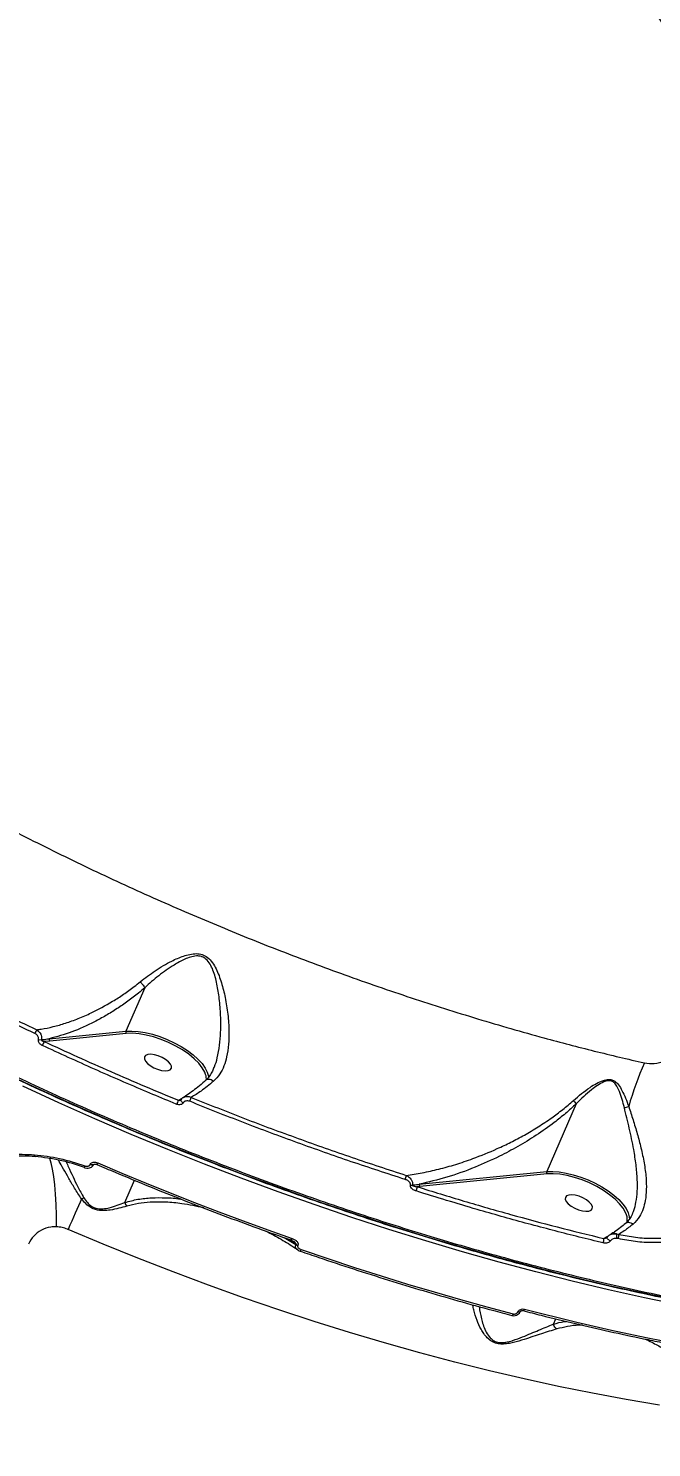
# Model space of a CAD drawing. Header units: millimetres. Extents: x -6521 to 6343, y -6174 to 4868.
# Drawn here: x -3879.7 to -3687.6, y 28.7 to 466.2 of the extents above; entities that cross this region are included whole.
import ezdxf

# ---------------------------------------------------------------- set-up
doc = ezdxf.new("R2010")
doc.units = ezdxf.units.MM
for name, color, linetype in [('DIKOM_ОБЪЕКТ', 7, 'Continuous'), ('DIKOM_РАЗМЕР_ЗОНА', 7, 'Continuous'), ('DIKOM_РАЗМЕР_ОБЪЕКТА', 7, 'Continuous')]:
    doc.layers.add(name, color=color, linetype=linetype)
doc.styles.add('style1', font='arial.ttf', dxfattribs={"width": 0.8})
doc.dimstyles.new('1-50', dxfattribs={"dimtxt": 300, "dimasz": 200, "dimexe": 100, "dimexo": 0, "dimgap": 100, "dimtad": 1, "dimtxsty": 'style1', "dimcen": 200, "dimclrd": 7, "dimclre": 7, "dimclrt": 7, "dimadec": 1, "dimazin": 2, "dimtfac": 1, "dimtmove": 0, "dimatfit": 2, "dimfxl": 0, "dimlwd": 25, "dimlwe": 18, "dimarcsym": 0})

# ---------------------------------------------------------------- blocks, each defined once
blk = doc.blocks.new('*D11')
at = {"layer": 'Defpoints', "color": 0, "transparency": 16777216}
for p in [(2818.82, 364.95), (-5102.52, -1661.02), (-5102.52, -4861.8)]:
    blk.add_point(p, dxfattribs=at)
at = {"layer": 'DIKOM_РАЗМЕР_ОБЪЕКТА', "color": 7, "lineweight": 18, "transparency": 16777216}
for p, q in [((2818.82, 364.95), (2818.82, -4961.8)), ((-5102.52, -1661.02), (-5102.52, -4961.8))]:
    blk.add_line(p, q, dxfattribs=at)
at = {"layer": 'DIKOM_РАЗМЕР_ОБЪЕКТА', "color": 7, "lineweight": 25, "transparency": 16777216}
blk.add_line((2618.82, -4861.8), (-4902.52, -4861.8), dxfattribs=at)
at = {"layer": 'DIKOM_РАЗМЕР_ОБЪЕКТА', "color": 7, "transparency": 16777216}
for points in [[(-4902.52, -4828.46), (-4902.52, -4895.13), (-5102.52, -4861.8)], [(2618.82, -4828.46), (2618.82, -4895.13), (2818.82, -4861.8)]]:
    blk.add_solid(points, dxfattribs=at)
at = {"layer": 'DIKOM_РАЗМЕР_ОБЪЕКТА', "color": 7, "transparency": 16777216, "insert": (-736, -4608.63), "char_height": 300, "attachment_point": 5, "style": 'style1'}
blk.add_mtext('7900', dxfattribs=at)
blk = doc.blocks.new('*D13')
at = {"layer": 'Defpoints', "color": 0, "transparency": 16777216}
for p in [(1683.24, 4867.99), (-4359.52, -3960.36), (6242.61, -3960.36)]:
    blk.add_point(p, dxfattribs=at)
at = {"layer": 'DIKOM_РАЗМЕР_ЗОНА', "color": 7, "lineweight": 18, "transparency": 16777216}
for p, q in [((1683.24, 4867.99), (6342.61, 4867.99)), ((-4359.52, -3960.36), (6342.61, -3960.36))]:
    blk.add_line(p, q, dxfattribs=at)
at = {"layer": 'DIKOM_РАЗМЕР_ЗОНА', "color": 7, "lineweight": 25, "transparency": 16777216}
blk.add_line((6242.61, 4667.99), (6242.61, -3760.36), dxfattribs=at)
at = {"layer": 'DIKOM_РАЗМЕР_ЗОНА', "color": 7, "transparency": 16777216}
for points in [[(6209.28, 4667.99), (6275.95, 4667.99), (6242.61, 4867.99)], [(6209.28, -3760.36), (6275.95, -3760.36), (6242.61, -3960.36)]]:
    blk.add_solid(points, dxfattribs=at)
at = {"layer": 'DIKOM_РАЗМЕР_ЗОНА', "color": 7, "transparency": 16777216, "insert": (5989.44, 630.24), "char_height": 300, "attachment_point": 5, "rotation": 90, "style": 'style1'}
blk.add_mtext('8850', dxfattribs=at)
blk = doc.blocks.new('*D14')
at = {"layer": 'Defpoints', "color": 0, "transparency": 16777216}
for p in [(4318.82, 257.45), (-6520.67, -1799.21), (4318.82, -6073.51)]:
    blk.add_point(p, dxfattribs=at)
at = {"layer": 'DIKOM_РАЗМЕР_ЗОНА', "color": 7, "lineweight": 18, "transparency": 16777216}
for p, q in [((4318.82, 257.45), (4318.82, -6173.51)), ((-6520.67, -1799.21), (-6520.67, -6173.51))]:
    blk.add_line(p, q, dxfattribs=at)
at = {"layer": 'DIKOM_РАЗМЕР_ЗОНА', "color": 7, "lineweight": 25, "transparency": 16777216}
blk.add_line((-6320.67, -6073.51), (4118.82, -6073.51), dxfattribs=at)
at = {"layer": 'DIKOM_РАЗМЕР_ЗОНА', "color": 7, "transparency": 16777216}
for points in [[(-6320.67, -6040.18), (-6320.67, -6106.84), (-6520.67, -6073.51)], [(4118.82, -6040.18), (4118.82, -6106.84), (4318.82, -6073.51)]]:
    blk.add_solid(points, dxfattribs=at)
at = {"layer": 'DIKOM_РАЗМЕР_ЗОНА', "color": 7, "transparency": 16777216, "insert": (-430.65, -5820.34), "char_height": 300, "attachment_point": 5, "style": 'style1'}
blk.add_mtext('10850', dxfattribs=at)

msp = doc.modelspace()

# ---------------------------------------------------------------- linework, layer by layer
at = {"layer": 'DIKOM_ОБЪЕКТ', "color": 7, "linetype": 'Continuous', "lineweight": 15}
for p, q in [((-3843.863, 170.408), (-3849.658, 157.028)), ((-3873.136, 154.003), (-3874.831, 153.843)), ((-3873.264, 154.696), (-3849.658, 157.028)), ((-3849.53, 156.335), (-3873.136, 154.003)), ((-3833.442, 135.726), (-3832.289, 136.351)), ((-3710.866, 134.635), (-3719.921, 113.727)), ((-3860.708, 115.891), (-3860.674, 115.969)), ((-3859.62, 115.897), (-3859.586, 115.975)), ((-3849.998, 104.218), (-3847.025, 111.083)), ((-3759.205, 109.846), (-3719.921, 113.727)), ((-3719.793, 113.034), (-3759.077, 109.153)), ((-3759.077, 109.153), (-3759.861, 109.077)), ((-3800.822, 93.38), (-3797.244, 91.268)), ((-3797.2, 91.369), (-3799.08, 92.762)), ((-3702.381, 93.123), (-3701.27, 93.725)), ((-3701.27, 93.725), (-3700.867, 93.941)), ((-3700.112, 94.447), (-3700.272, 94.347)), ((-3700.067, 94.502), (-3700.126, 94.465)), ((-3698.387, 94.579), (-3697.694, 94.393)), ((-3697.878, 93.089), (-3698.364, 93.158)), ((-3797.244, 91.268), (-3797.2, 91.369)), ((-3796.632, 91.073), (-3796.676, 90.973)), ((-3728.868, 70.449), (-3728.856, 70.476)), ((-3728.094, 70.563), (-3728.083, 70.59)), ((-3717.857, 66.714), (-3717.145, 68.358))]:
    msp.add_line(p, q, dxfattribs=at)
at = {"layer": 'DIKOM_ОБЪЕКТ', "color": 7, "linetype": 'Continuous', "lineweight": 15, "flags": 128}
for points in [[(-3909.189, 155.07), (-3902.638, 151.775), (-3891.769, 146.449), (-3880.81, 141.25), (-3869.769, 136.184), (-3858.655, 131.254), (-3847.478, 126.465), (-3836.248, 121.821), (-3824.973, 117.325), (-3813.663, 112.982), (-3802.328, 108.796), (-3790.978, 104.769), (-3779.621, 100.905), (-3768.268, 97.207), (-3756.928, 93.679), (-3745.61, 90.323), (-3734.324, 87.143), (-3723.08, 84.14), (-3711.887, 81.318), (-3700.755, 78.679), (-3689.692, 76.225), (-3678.709, 73.958), (-3675.618, 73.351)], [(-3849.658, 157.028), (-3847.834, 157.088), (-3845.832, 156.947), (-3843.694, 156.606), (-3841.467, 156.073), (-3839.2, 155.361), (-3836.942, 154.484), (-3834.741, 153.462), (-3832.646, 152.316), (-3830.702, 151.072), (-3828.95, 149.756), (-3827.43, 148.397), (-3826.174, 147.025), (-3825.208, 145.669), (-3824.555, 144.359), (-3824.229, 143.123), (-3824.192, 142.682)], [(-3825.072, 143.715), (-3825.335, 144.397), (-3826.103, 145.756), (-3827.201, 147.153), (-3828.603, 148.555), (-3830.275, 149.928), (-3832.177, 151.24), (-3834.262, 152.457), (-3836.481, 153.552), (-3838.779, 154.497), (-3841.101, 155.27), (-3843.392, 155.852), (-3845.595, 156.228), (-3847.657, 156.391), (-3849.53, 156.335)], [(-3835.634, 145.613), (-3835.606, 146.204), (-3835.917, 146.888), (-3836.541, 147.61), (-3837.426, 148.313), (-3838.503, 148.938), (-3839.683, 149.436), (-3840.87, 149.766), (-3841.97, 149.901), (-3842.891, 149.831), (-3843.561, 149.56), (-3843.924, 149.112), (-3843.952, 148.522), (-3843.641, 147.838), (-3843.017, 147.115), (-3842.132, 146.413), (-3841.055, 145.787), (-3839.875, 145.289), (-3838.688, 144.959), (-3837.588, 144.824), (-3836.667, 144.895), (-3835.997, 145.165), (-3835.634, 145.613)], [(-3678.816, 72.597), (-3689.825, 74.869), (-3700.914, 77.329), (-3712.073, 79.975), (-3723.293, 82.803), (-3734.564, 85.813), (-3745.877, 89.001), (-3757.221, 92.365), (-3768.589, 95.902), (-3779.969, 99.608), (-3791.353, 103.481), (-3802.73, 107.518), (-3814.092, 111.714), (-3825.429, 116.068), (-3836.73, 120.574), (-3847.988, 125.229), (-3859.191, 130.03), (-3870.332, 134.971), (-3881.399, 140.05)], [(-3831.991, 134.939), (-3832.195, 135.071), (-3832.378, 135.221), (-3832.532, 135.378), (-3832.646, 135.535), (-3832.713, 135.681), (-3832.731, 135.808), (-3832.7, 135.906)], [(-3877.642, 118.388), (-3877.681, 118.344), (-3877.717, 118.335), (-3877.751, 118.36), (-3877.78, 118.42), (-3877.805, 118.512), (-3877.823, 118.633), (-3877.834, 118.779), (-3877.838, 118.944)], [(-3873.228, 117.836), (-3872.809, 116.422), (-3872.382, 114.483), (-3872.011, 112.21), (-3871.7, 109.626), (-3871.452, 106.756), (-3871.269, 103.629), (-3871.152, 100.276), (-3871.104, 96.728)], [(-3859.62, 115.897), (-3859.655, 115.843), (-3859.776, 115.766), (-3859.958, 115.731), (-3860.186, 115.742), (-3860.443, 115.796), (-3860.708, 115.891)], [(-3859.588, 115.97), (-3859.621, 115.921), (-3859.742, 115.844), (-3859.924, 115.809), (-3860.153, 115.819), (-3860.409, 115.874), (-3860.674, 115.969)], [(-3858.33, 116.431), (-3850.899, 113.284), (-3843.446, 110.202), (-3835.972, 107.185), (-3828.481, 104.234), (-3820.975, 101.351), (-3813.457, 98.536), (-3805.931, 95.79), (-3798.398, 93.114)], [(-3719.921, 113.727), (-3718.097, 113.787), (-3716.095, 113.645), (-3713.957, 113.305), (-3711.73, 112.772), (-3709.463, 112.06), (-3707.205, 111.183), (-3705.005, 110.16), (-3702.909, 109.015), (-3700.965, 107.77), (-3699.213, 106.455), (-3697.693, 105.096), (-3696.437, 103.724), (-3695.472, 102.368), (-3694.818, 101.058), (-3694.492, 99.821), (-3694.461, 99.018)], [(-3695.335, 100.414), (-3695.598, 101.096), (-3696.366, 102.454), (-3697.464, 103.851), (-3698.866, 105.254), (-3700.538, 106.627), (-3702.44, 107.938), (-3704.525, 109.156), (-3706.744, 110.251), (-3709.042, 111.196), (-3711.364, 111.969), (-3713.655, 112.551), (-3715.858, 112.927), (-3717.921, 113.09), (-3719.793, 113.034)], [(-3863.316, 105.386), (-3863.781, 104.323), (-3864.262, 103.221), (-3864.759, 102.082), (-3865.271, 100.908), (-3865.796, 99.7), (-3866.334, 98.461), (-3866.884, 97.193), (-3867.446, 95.897)], [(-3705.897, 102.312), (-3705.87, 102.902), (-3706.18, 103.586), (-3706.804, 104.309), (-3707.69, 105.011), (-3708.766, 105.637), (-3709.946, 106.135), (-3711.133, 106.465), (-3712.233, 106.6), (-3713.154, 106.529), (-3713.824, 106.259), (-3714.187, 105.811), (-3714.215, 105.221), (-3713.904, 104.537), (-3713.281, 103.814), (-3712.395, 103.112), (-3711.318, 102.486), (-3710.138, 101.988), (-3708.951, 101.658), (-3707.852, 101.523), (-3706.93, 101.593), (-3706.26, 101.864), (-3705.897, 102.312)], [(-3685.122, 41.716), (-3695.432, 43.457), (-3705.843, 45.391), (-3716.346, 47.517), (-3726.931, 49.831), (-3737.588, 52.332), (-3748.307, 55.017), (-3759.078, 57.884), (-3769.892, 60.931), (-3780.738, 64.154), (-3791.605, 67.55), (-3802.485, 71.117), (-3813.366, 74.851), (-3824.239, 78.748), (-3835.094, 82.805), (-3845.92, 87.018), (-3856.707, 91.383), (-3867.446, 95.897)], [(-3700.296, 92.408), (-3700.54, 92.528), (-3700.779, 92.682), (-3700.994, 92.856), (-3701.167, 93.037), (-3701.284, 93.209), (-3701.336, 93.36), (-3701.329, 93.452)], [(-3701.329, 93.452), (-3701.319, 93.476), (-3701.311, 93.49)], [(-3795.574, 89.7), (-3787.38, 86.912), (-3779.188, 84.209), (-3771, 81.594), (-3762.82, 79.068), (-3754.652, 76.631), (-3746.499, 74.284), (-3738.366, 72.029), (-3730.254, 69.867)], [(-3728.094, 70.563), (-3728.097, 70.557), (-3728.169, 70.474), (-3728.291, 70.419), (-3728.454, 70.396), (-3728.65, 70.406), (-3728.868, 70.449)], [(-3728.081, 70.593), (-3728.086, 70.584), (-3728.158, 70.501), (-3728.279, 70.446), (-3728.442, 70.423), (-3728.639, 70.434), (-3728.856, 70.476)], [(-3727.231, 70.873), (-3727.196, 70.871), (-3727.129, 70.896), (-3727.057, 70.957), (-3726.982, 71.052), (-3726.906, 71.178), (-3726.833, 71.329)], [(-3726.833, 71.329), (-3721.43, 69.955), (-3716.04, 68.624), (-3710.665, 67.334), (-3705.304, 66.088), (-3699.96, 64.884), (-3694.633, 63.724), (-3689.324, 62.607), (-3684.035, 61.533)], [(-3730.649, 69.41), (-3730.6, 69.41), (-3730.535, 69.442), (-3730.466, 69.506), (-3730.395, 69.601), (-3730.323, 69.722), (-3730.254, 69.867)]]:
    msp.add_lwpolyline(points, dxfattribs=at)
at = {"layer": 'DIKOM_ОБЪЕКТ', "color": 7, "linetype": 'Continuous', "lineweight": 15}
for centre, radius, start, end in [((-3867.33, 151.889), 11.27, 150.35968, 156.98838), ((-3875.958, 156.316), 1.912, 250.71005, 277.4273), ((-3864.189, 147.883), 12.197, 150.75072, 157.0292), ((-3872.673, 154.447), 0.641, 157.16748, 223.79076), ((-3849.067, 156.779), 0.641, 157.16748, 223.79076), ((-3596.73, 105.914), 101.841, 156.06589, 164.08363), ((-3829.036, 142.333), 4.198, 352.90416, 19.22458), ((-3849.541, 141.345), 17.052, 336.26527, 340.75979), ((-3844.114, 141.605), 15.425, 336.32338, 341.16257), ((-3697.652, 141.441), 8.164, 281.68568, 291.45011), ((-3858.415, 114.004), 4.169, 158.65792, 166.41735), ((-3870.271, 121.425), 12.943, 334.81141, 337.30304), ((-3767.043, 112.894), 3.801, 335.59544, 355.39672), ((-3761.631, 111.14), 1.559, 258.31916, 280.54451), ((-3758.614, 109.597), 0.642, 157.17941, 223.77883), ((-3719.33, 113.478), 0.641, 157.16748, 223.79076), ((-3864.343, 108.71), 3.479, 287.17801, 299.60504), ((-3763.275, 109.205), 3.416, 335.07953, 357.84547), ((-3847.193, 105.044), 2.925, 196.42072, 221.86973), ((-3699.095, 99.072), 3.992, 344.28857, 19.64499), ((-3799.225, 93.301), 0.848, 307.73872, 347.26042), ((-3704.574, 92.727), 2.228, 334.6045, 10.24857), ((-3699.149, 92.843), 1.895, 66.30674, 118.9751), ((-3701.174, 93.823), 2.888, 346.6881, 15.17689), ((-3699.999, 94.052), 2.329, 335.57726, 8.41489), ((-3795.973, 93.017), 2.162, 234.01065, 251.04654), ((-3795.931, 93.115), 2.159, 234.00081, 251.05638), ((-3796.401, 89.895), 0.849, 307.23958, 346.77848)]:
    msp.add_arc(centre, radius, start, end, dxfattribs=at)
for points, knots in [([(-3464.592, 282.072), (-3467.355, 284.182), (-3474.798, 289.866), (-3487.089, 299.897), (-3501.459, 312.351), (-3516.074, 325.798), (-3530.891, 340.214), (-3545.862, 355.577), (-3560.658, 371.548), (-3575.232, 388.057), (-3589.543, 405.025), (-3603.824, 422.729), (-3618.023, 441.138), (-3632.089, 460.204), (-3645.711, 479.506), (-3658.852, 498.974), (-3671.489, 518.532), (-3683.827, 538.501), (-3695.808, 558.826), (-3707.382, 579.445), (-3718.294, 599.903), (-3728.522, 620.134), (-3738.06, 640.078), (-3747.062, 660.06), (-3755.475, 680.011), (-3763.253, 699.858), (-3770.225, 719.165), (-3776.386, 737.879), (-3781.749, 755.959), (-3786.402, 773.702), (-3790.297, 791.028), (-3793.402, 807.866), (-3795.552, 823.168), (-3796.882, 837.009), (-3797.527, 849.487), (-3797.562, 861.403), (-3796.976, 872.715), (-3795.781, 883.304), (-3793.984, 893.122), (-3791.893, 901.27), (-3790.244, 905.978), (-3789.572, 907.895)], [0, 0, 0, 0, 0.0156521, 0.042168, 0.0687043, 0.0952203, 0.1225063, 0.1498146, 0.1771007, 0.2036166, 0.2301528, 0.2566687, 0.2839547, 0.3112631, 0.3385491, 0.365065, 0.3916013, 0.4181172, 0.4454032, 0.4727115, 0.4999976, 0.5265134, 0.5530497, 0.5795656, 0.6068516, 0.6341599, 0.661446, 0.6879618, 0.714498, 0.7410139, 0.7682999, 0.7956082, 0.8228942, 0.8459724, 0.8690775, 0.8921826, 0.9155066, 0.9388306, 0.9615639, 0.9843486, 1, 1, 1, 1]), ([(-3551.686, 308.936), (-3555.537, 312.569), (-3563.244, 319.841), (-3574.869, 331.479), (-3586.504, 343.614), (-3598.283, 356.442), (-3610.177, 369.953), (-3622.158, 384.139), (-3634.032, 398.776), (-3646.103, 414.26), (-3658.324, 430.601), (-3670.64, 447.783), (-3682.795, 465.479), (-3694.736, 483.647), (-3706.416, 502.234), (-3717.563, 520.81), (-3728.151, 539.309), (-3738.168, 557.67), (-3747.789, 576.216), (-3756.962, 594.888), (-3765.642, 613.622), (-3773.632, 631.992), (-3780.919, 649.941), (-3787.511, 667.426), (-3793.52, 684.749), (-3798.899, 701.839), (-3803.612, 718.631), (-3807.296, 733.693), (-3810.115, 747.103), (-3812.238, 759.002), (-3813.902, 770.538), (-3815.098, 781.666), (-3815.823, 792.34), (-3816.07, 802.555), (-3815.876, 812.35), (-3815.342, 818.466), (-3815.076, 821.524)], [0, 0, 0, 0, 0.0277654, 0.0555639, 0.0833624, 0.1111276, 0.1400314, 0.1689728, 0.1979142, 0.226818, 0.2582447, 0.2896958, 0.3211225, 0.3534673, 0.3858386, 0.4181831, 0.4495059, 0.480853, 0.5121758, 0.5444126, 0.5766757, 0.6089124, 0.6401609, 0.6714335, 0.702682, 0.7348412, 0.7670266, 0.7991856, 0.8241463, 0.849107, 0.8742669, 0.8994268, 0.9244694, 0.949512, 0.974756, 1, 1, 1, 1]), ([(-4119.167, 465.524), (-4119.083, 462.199), (-4118.916, 455.547), (-4117.277, 445.133), (-4114.604, 434.337), (-4110.757, 423.144), (-4105.749, 411.596), (-4099.682, 399.943), (-4092.605, 388.231), (-4084.584, 376.499), (-4075.489, 364.56), (-4065.304, 352.445), (-4054.04, 340.194), (-4041.942, 328.074), (-4029.07, 316.124), (-4015.5, 304.378), (-4001.014, 292.648), (-3985.625, 280.976), (-3969.364, 269.406), (-3952.58, 258.187), (-3935.341, 247.349), (-3917.723, 236.914), (-3899.451, 226.719), (-3880.561, 216.811), (-3861.103, 207.233), (-3841.489, 198.186), (-3821.787, 189.693), (-3802.068, 181.759), (-3782.027, 174.263), (-3761.723, 167.253), (-3741.218, 160.762), (-3722.383, 155.352), (-3705.235, 150.843), (-3694.957, 148.435), (-3689.814, 147.23)], [0, 0, 0, 0, 0.0311785, 0.0623808, 0.0935593, 0.1256442, 0.1577551, 0.18984, 0.2210201, 0.2522243, 0.2834047, 0.3154897, 0.3476009, 0.3796861, 0.4108891, 0.442116, 0.4733188, 0.5054256, 0.5375586, 0.5696654, 0.6009197, 0.6321979, 0.6634522, 0.6956101, 0.7277941, 0.7599521, 0.7912843, 0.8226407, 0.853973, 0.8862091, 0.9184712, 0.9507073, 0.9753306, 1, 1, 1, 1]), ([(-4175.479, 433.213), (-4175.492, 430.425), (-4175.523, 423.906), (-4174.097, 413.172), (-4171.423, 401.133), (-4167.487, 388.866), (-4162.384, 376.436), (-4156.167, 363.888), (-4148.738, 351.019), (-4140.07, 337.86), (-4130.162, 324.451), (-4119.234, 311.088), (-4107.348, 297.814), (-4094.583, 284.672), (-4080.733, 271.447), (-4065.799, 258.184), (-4049.807, 244.928), (-4033.306, 232.124), (-4016.405, 219.8), (-3999.212, 207.974), (-3981.245, 196.303), (-3962.531, 184.833), (-3943.116, 173.605), (-3923.153, 162.718), (-3902.694, 152.211), (-3881.801, 142.119), (-3860.4, 132.415), (-3838.548, 123.15), (-3816.309, 114.369), (-3794.173, 106.263), (-3772.214, 98.846), (-3750.5, 92.113), (-3728.678, 85.957), (-3706.817, 80.418), (-3685.006, 75.55), (-3664.969, 71.648), (-3652.378, 69.638), (-3646.81, 68.749)], [0, 0, 0, 0, 0.0220395, 0.0515326, 0.0810499, 0.1105428, 0.1392036, 0.1678863, 0.1965469, 0.22604, 0.2555572, 0.2850503, 0.3137109, 0.3423936, 0.3710542, 0.4005473, 0.4300646, 0.4595577, 0.4871864, 0.5148349, 0.5424636, 0.5708353, 0.5992283, 0.6276001, 0.6562608, 0.6849436, 0.7136043, 0.7430975, 0.7726147, 0.8021078, 0.8307686, 0.8594514, 0.888112, 0.9176053, 0.9471226, 0.9766157, 1, 1, 1, 1]), ([(-4175.655, 432.946), (-4175.673, 431.751), (-4175.719, 428.772), (-4175.454, 423.895), (-4174.903, 418.333), (-4174.044, 412.673), (-4172.892, 406.918), (-4171.442, 401.066), (-4169.693, 395.113), (-4167.646, 389.066), (-4165.31, 382.943), (-4162.691, 376.77), (-4159.797, 370.566), (-4156.63, 364.332), (-4153.19, 358.067), (-4149.478, 351.769), (-4145.491, 345.434), (-4141.229, 339.063), (-4136.692, 332.653), (-4131.877, 326.202), (-4126.782, 319.708), (-4121.408, 313.172), (-4115.768, 306.609), (-4109.885, 300.047), (-4103.779, 293.51), (-4097.459, 287.007), (-4090.922, 280.533), (-4084.166, 274.086), (-4077.19, 267.663), (-4069.992, 261.263), (-4062.569, 254.884), (-4054.921, 248.525), (-4047.043, 242.183), (-4038.934, 235.856), (-4030.607, 229.556), (-4022.099, 223.311), (-4013.44, 217.145), (-4004.644, 211.065), (-3995.703, 205.066), (-3986.616, 199.147), (-3977.384, 193.308), (-3968.007, 187.549), (-3958.484, 181.869), (-3948.816, 176.27), (-3939.004, 170.751), (-3929.046, 165.312), (-3918.951, 159.958), (-3908.749, 154.705), (-3898.471, 149.569), (-3888.136, 144.561), (-3877.75, 139.681), (-3867.312, 134.93), (-3856.822, 130.307), (-3846.279, 125.813), (-3835.684, 121.446), (-3825.037, 117.208), (-3814.339, 113.098), (-3803.589, 109.117), (-3792.791, 105.267), (-3781.972, 101.556), (-3771.165, 97.996), (-3760.397, 94.598), (-3749.678, 91.363), (-3739.006, 88.291), (-3728.381, 85.381), (-3717.803, 82.633), (-3707.27, 80.047), (-3696.786, 77.624), (-3686.349, 75.363), (-3675.958, 73.263), (-3665.62, 71.332), (-3656.051, 69.671), (-3649.976, 68.735), (-3647.292, 68.322)], [0, 0, 0, 0, 0.0094078, 0.0234759, 0.0375497, 0.0516398, 0.0657619, 0.0799312, 0.0941627, 0.1084719, 0.1228261, 0.1371271, 0.1513572, 0.1655335, 0.1796718, 0.193788, 0.2078977, 0.2220155, 0.2361532, 0.2503269, 0.2645521, 0.2788451, 0.2932013, 0.3075359, 0.321785, 0.3359736, 0.3501177, 0.3642335, 0.378337, 0.3924445, 0.406567, 0.4207201, 0.4349201, 0.4491829, 0.4635203, 0.4778591, 0.4920989, 0.5062927, 0.5204524, 0.534589, 0.5487142, 0.5628395, 0.5769742, 0.5911282, 0.6053129, 0.6195396, 0.63382, 0.6481186, 0.6623742, 0.6765812, 0.6907508, 0.7048943, 0.7190234, 0.7331494, 0.7472821, 0.7614309, 0.7756068, 0.7898212, 0.8040856, 0.8183881, 0.8326644, 0.846885, 0.8610655, 0.8752171, 0.8893511, 0.9034787, 0.9176113, 0.9317563, 0.9459252, 0.9601293, 0.9743797, 0.9886796, 1, 1, 1, 1]), ([(-3877.704, 156.294), (-3884.332, 159.466), (-3897.587, 165.81), (-3917.127, 175.89), (-3936.404, 186.338), (-3948.911, 193.631), (-3955.164, 197.277)], [0, 0, 0, 0, 0.2485961, 0.4971926, 0.748596, 1, 1, 1, 1]), ([(-3954.412, 198.354), (-3948.243, 194.756), (-3935.905, 187.56), (-3916.751, 177.168), (-3897.187, 167.065), (-3883.813, 160.663), (-3877.126, 157.462)], [0, 0, 0, 0, 0.248597, 0.4971937, 0.7485963, 1, 1, 1, 1]), ([(-3845.233, 172.287), (-3843.716, 173.449), (-3840.649, 175.8), (-3836.13, 178.442), (-3832.521, 180.05), (-3829.966, 180.779), (-3828.021, 181.019), (-3826.114, 180.752), (-3824.34, 179.794), (-3822.93, 178.207), (-3821.43, 175.589), (-3820.118, 171.971), (-3818.953, 167.251), (-3818.155, 162.21), (-3817.816, 157.355), (-3817.943, 152.934), (-3818.462, 149.336), (-3819.388, 146.27), (-3820.662, 143.635), (-3821.963, 142.294), (-3822.65, 141.585)], [0, 0, 0, 0, 0.0863537, 0.1746783, 0.2336186, 0.263514, 0.2941192, 0.3212055, 0.3485633, 0.3826682, 0.4154278, 0.4844303, 0.5550163, 0.6333675, 0.7133073, 0.776075, 0.8404086, 0.8905403, 0.9421338, 1, 1, 1, 1]), ([(-3822.615, 145.572), (-3822.533, 145.733), (-3822.035, 146.716), (-3821.386, 149.091), (-3820.707, 152.648), (-3820.372, 157.039), (-3820.38, 161.878), (-3820.803, 166.86), (-3821.493, 171.564), (-3822.449, 175.135), (-3823.615, 177.731), (-3824.709, 179.202), (-3825.766, 179.849), (-3826.766, 180.191), (-3828.025, 180.293), (-3829.766, 179.923), (-3832.09, 178.998), (-3835.401, 177.146), (-3839.558, 174.204), (-3842.48, 171.72), (-3843.861, 170.418), (-3843.862, 170.417)], [0, 0, 0, 0, 0.0110877, 0.0674748, 0.1391708, 0.2109627, 0.3008047, 0.3907214, 0.4689472, 0.5469537, 0.5822349, 0.6175069, 0.6406032, 0.6448525, 0.6721947, 0.7043947, 0.7368146, 0.8022802, 0.9010917, 0.9999004, 1, 1, 1, 1]), ([(-3877.126, 157.462), (-3876.659, 157.53), (-3874.992, 157.772), (-3872.052, 158.388), (-3868.24, 159.469), (-3864.322, 160.881), (-3859.468, 163), (-3854.789, 165.524), (-3850.384, 168.375), (-3847.547, 170.422), (-3845.854, 171.786), (-3845.233, 172.287)], [0, 0, 0, 0, 0.0465619, 0.1660337, 0.2855044, 0.4082655, 0.5310188, 0.7327797, 0.8363412, 0.9398857, 1, 1, 1, 1]), ([(-3845.233, 172.287), (-3845.2, 172.25), (-3844.983, 172.006), (-3844.595, 171.534), (-3844.136, 170.904), (-3843.953, 170.579), (-3843.862, 170.417)], [0, 0, 0, 0, 0.0562336, 0.3685512, 0.6842771, 1, 1, 1, 1]), ([(-3843.863, 170.408), (-3844.499, 169.868), (-3846.201, 168.423), (-3849.043, 166.247), (-3852.408, 163.919), (-3855.838, 161.801), (-3860.501, 159.255), (-3866.412, 156.585), (-3870.963, 155.331), (-3873.264, 154.696)], [0, 0, 0, 0, 0.0670844, 0.1796407, 0.2922133, 0.4079248, 0.5236438, 0.7591234, 1, 1, 1, 1]), ([(-3843.862, 170.417), (-3843.862, 170.416), (-3843.861, 170.414), (-3843.862, 170.411), (-3843.863, 170.409), (-3843.863, 170.408)], [0, 0, 0, 0, 0.2984701, 0.7055097, 1, 1, 1, 1]), ([(-3876.59, 154.511), (-3876.571, 154.645), (-3876.533, 154.913), (-3876.665, 155.334), (-3876.927, 155.739), (-3877.289, 156.072), (-3877.578, 156.227), (-3877.704, 156.294)], [0, 0, 0, 0, 0.1889393, 0.3774482, 0.579182, 0.8164443, 1, 1, 1, 1]), ([(-3877.126, 157.462), (-3876.955, 157.344), (-3876.559, 157.068), (-3876.08, 156.485), (-3875.749, 155.793), (-3875.601, 155.084), (-3875.674, 154.643), (-3875.711, 154.42)], [0, 0, 0, 0, 0.1741826, 0.4036445, 0.6052273, 0.800088, 1, 1, 1, 1]), ([(-3875.419, 152.643), (-3875.551, 152.713), (-3875.856, 152.876), (-3876.237, 153.23), (-3876.51, 153.656), (-3876.648, 154.095), (-3876.61, 154.372), (-3876.59, 154.511)], [0, 0, 0, 0, 0.1825125, 0.4237829, 0.6274763, 0.8134409, 1, 1, 1, 1]), ([(-3875.711, 154.42), (-3875.599, 154.432), (-3874.783, 154.518), (-3873.967, 154.614), (-3873.264, 154.696)], [0, 0, 0, 0, 0.1380794, 1, 1, 1, 1]), ([(-3875.711, 154.42), (-3875.711, 154.392), (-3875.711, 154.343), (-3875.667, 154.248), (-3875.562, 154.135), (-3875.356, 154.007), (-3875.105, 153.906), (-3874.915, 153.862), (-3874.831, 153.843)], [0, 0, 0, 0, 0.0762362, 0.1323048, 0.2954212, 0.5060816, 0.7823764, 1, 1, 1, 1]), ([(-3874.831, 153.843), (-3867.998, 150.707), (-3854.313, 144.426), (-3840.405, 138.629), (-3833.442, 135.726)], [0, 0, 0, 0, 0.4992714, 1, 1, 1, 1]), ([(-3833.931, 134.482), (-3834.548, 134.735), (-3837.629, 136.001), (-3846.127, 139.55), (-3859.388, 145.273), (-3870.073, 150.185), (-3875.419, 152.643)], [0, 0, 0, 0, 0.0441424, 0.2207148, 0.6100125, 1, 1, 1, 1]), ([(-3689.814, 147.23), (-3688.803, 147.107), (-3686.749, 146.858), (-3683.513, 147.776), (-3680.633, 149.495), (-3678.841, 151.348), (-3678.103, 152.531), (-3677.917, 152.829)], [0, 0, 0, 0, 0.2187107, 0.4447818, 0.6794056, 0.9192005, 1, 1, 1, 1]), ([(-3822.611, 145.569), (-3822.776, 145.181), (-3823.18, 144.228), (-3824.016, 143.008), (-3824.667, 142.187), (-3825.06, 141.89), (-3825.064, 141.887)], [0, 0, 0, 0, 0.2580395, 0.6337181, 0.9969674, 1, 1, 1, 1]), ([(-3825.058, 141.894), (-3825.186, 141.774), (-3826.018, 140.997), (-3827.492, 139.77), (-3829.443, 138.26), (-3830.934, 137.219), (-3831.724, 136.762), (-3831.948, 136.633)], [0, 0, 0, 0, 0.0509274, 0.3313302, 0.6112178, 0.890187, 1, 1, 1, 1]), ([(-3822.65, 141.585), (-3823.942, 140.526), (-3826.335, 138.564), (-3828.513, 137.236), (-3829.515, 136.625)], [0, 0, 0, 0, 0.5395166, 1, 1, 1, 1]), ([(-3822.65, 141.585), (-3822.686, 141.611), (-3822.918, 141.785), (-3823.401, 142.054), (-3824.073, 142.219), (-3824.67, 142.169), (-3824.932, 141.96), (-3825.048, 141.866)], [0, 0, 0, 0, 0.0417137, 0.2742407, 0.5326212, 0.7910185, 1, 1, 1, 1]), ([(-3711.72, 135.679), (-3710.053, 137.092), (-3707.799, 139.003), (-3704.614, 140.962), (-3702.736, 141.855), (-3701.092, 142.223), (-3699.854, 142.094), (-3698.724, 141.533), (-3697.659, 140.396), (-3696.155, 137.868), (-3695.291, 135.532), (-3694.666, 133.843)], [0, 0, 0, 0, 0.2657833, 0.3593763, 0.4543045, 0.5177528, 0.5632806, 0.6085719, 0.6803155, 0.7688742, 1, 1, 1, 1]), ([(-3695.998, 133.446), (-3696.435, 135.146), (-3697.034, 137.478), (-3698.184, 140.037), (-3699.033, 141.18), (-3700.01, 141.732), (-3701.122, 141.81), (-3702.608, 141.338), (-3704.315, 140.361), (-3707.227, 138.17), (-3709.34, 136.169), (-3710.863, 134.647), (-3710.865, 134.645)], [0, 0, 0, 0, 0.2369831, 0.3252741, 0.3938201, 0.4351359, 0.4764552, 0.5364588, 0.6308596, 0.7257796, 0.9996852, 1, 1, 1, 1]), ([(-3833.442, 135.726), (-3833.36, 135.72), (-3833.2, 135.706), (-3832.975, 135.739), (-3832.85, 135.803), (-3832.802, 135.828)], [0, 0, 0, 0, 0.3952467, 0.7684233, 1, 1, 1, 1]), ([(-3832.705, 135.905), (-3832.714, 135.886), (-3832.726, 135.861), (-3832.787, 135.831), (-3832.801, 135.825)], [0, 0, 0, 0, 0.7753857, 1, 1, 1, 1]), ([(-3831.936, 136.588), (-3832.032, 136.542), (-3832.348, 136.39), (-3832.55, 136.101), (-3832.691, 135.9)], [0, 0, 0, 0, 0.3008724, 1, 1, 1, 1]), ([(-3831.932, 136.599), (-3831.726, 136.705), (-3831.266, 136.942), (-3830.388, 136.96), (-3829.805, 136.736), (-3829.515, 136.625)], [0, 0, 0, 0, 0.2885688, 0.6456349, 1, 1, 1, 1]), ([(-3829.515, 136.625), (-3824.041, 134.438), (-3813.092, 130.063), (-3796.54, 123.906), (-3779.917, 118.026), (-3768.809, 114.401), (-3763.254, 112.589)], [0, 0, 0, 0, 0.2490996, 0.4982002, 0.7491006, 1, 1, 1, 1]), ([(-3763.254, 112.589), (-3761.61, 112.831), (-3758.321, 113.314), (-3753.217, 114.458), (-3748.006, 115.905), (-3741.987, 117.931), (-3736.297, 120.243), (-3730.99, 122.769), (-3726.783, 125.002), (-3722.563, 127.498), (-3718.618, 130.135), (-3714.977, 132.843), (-3712.809, 134.731), (-3711.72, 135.679)], [0, 0, 0, 0, 0.1007625, 0.2015258, 0.3037918, 0.4060557, 0.5490226, 0.6279411, 0.7068484, 0.7872935, 0.8677079, 0.9335569, 1, 1, 1, 1]), ([(-3711.72, 135.679), (-3711.691, 135.647), (-3711.514, 135.449), (-3711.179, 135.061), (-3710.976, 134.792), (-3710.865, 134.645)], [0, 0, 0, 0, 0.0794277, 0.4971535, 1, 1, 1, 1]), ([(-3831.991, 134.939), (-3832.094, 134.816), (-3832.306, 134.563), (-3832.806, 134.358), (-3833.377, 134.309), (-3833.747, 134.424), (-3833.931, 134.482)], [0, 0, 0, 0, 0.2338776, 0.4825283, 0.7413753, 1, 1, 1, 1]), ([(-3829.987, 135.411), (-3830.178, 135.47), (-3830.56, 135.587), (-3831.149, 135.535), (-3831.666, 135.325), (-3831.886, 135.064), (-3831.991, 134.939)], [0, 0, 0, 0, 0.258327, 0.5167415, 0.7678198, 1, 1, 1, 1]), ([(-3763.582, 111.323), (-3769.108, 113.126), (-3780.161, 116.732), (-3796.78, 122.606), (-3813.409, 128.789), (-3824.461, 133.203), (-3829.987, 135.411)], [0, 0, 0, 0, 0.2490992, 0.498199, 0.7490993, 1, 1, 1, 1]), ([(-3710.866, 134.635), (-3711.961, 133.623), (-3714.15, 131.598), (-3718.262, 128.324), (-3723.159, 124.866), (-3728.819, 121.429), (-3735.132, 118.089), (-3742.482, 114.805), (-3750.795, 111.807), (-3756.402, 110.5), (-3759.205, 109.846)], [0, 0, 0, 0, 0.0717658, 0.143571, 0.2576767, 0.3721853, 0.4865183, 0.6397323, 0.8198579, 1, 1, 1, 1]), ([(-3710.865, 134.645), (-3710.865, 134.644), (-3710.864, 134.643), (-3710.865, 134.639), (-3710.866, 134.636), (-3710.866, 134.635)], [0, 0, 0, 0, 0.241275, 0.5639447, 1, 1, 1, 1]), ([(-3693.535, 100.804), (-3693.389, 101.108), (-3692.883, 102.159), (-3692.351, 104.463), (-3691.965, 107.663), (-3691.964, 111.558), (-3692.347, 115.874), (-3693.189, 121.191), (-3694.451, 127.145), (-3695.482, 131.345), (-3695.998, 133.446)], [0, 0, 0, 0, 0.0365486, 0.1265116, 0.2351817, 0.3439617, 0.4785534, 0.6132865, 0.8065103, 1, 1, 1, 1]), ([(-3694.666, 133.843), (-3694.214, 132.469), (-3693.307, 129.717), (-3692.011, 125.43), (-3690.826, 120.982), (-3689.855, 116.419), (-3689.276, 112.092), (-3689.158, 108.196), (-3689.454, 104.949), (-3690.169, 102.179), (-3691.31, 99.589), (-3692.595, 98.28), (-3693.326, 97.535)], [0, 0, 0, 0, 0.1075931, 0.2154949, 0.3229199, 0.4368081, 0.5505772, 0.6441641, 0.7376603, 0.816614, 0.8955104, 1, 1, 1, 1]), ([(-3892.681, 118.092), (-3890.285, 118.49), (-3885.437, 119.297), (-3880.391, 119.062), (-3877.838, 118.944)], [0, 0, 0, 0, 0.4941747, 1, 1, 1, 1]), ([(-3877.642, 118.388), (-3880.083, 118.501), (-3885.021, 118.73), (-3889.767, 117.939), (-3892.167, 117.538)], [0, 0, 0, 0, 0.4941599, 1, 1, 1, 1]), ([(-3877.838, 118.944), (-3875.241, 118.643), (-3869.983, 118.032), (-3864.88, 116.365), (-3862.298, 115.521)], [0, 0, 0, 0, 0.4938397, 1, 1, 1, 1]), ([(-3862.433, 115.046), (-3864.898, 115.853), (-3869.89, 117.488), (-3875.037, 118.085), (-3877.642, 118.388)], [0, 0, 0, 0, 0.4938458, 1, 1, 1, 1]), ([(-3863.316, 105.386), (-3864.057, 106.484), (-3865.54, 108.683), (-3867.32, 111.819), (-3868.939, 114.588), (-3870, 116.452), (-3870.348, 117.165), (-3870.412, 117.297)], [0, 0, 0, 0, 0.2257531, 0.4519107, 0.6980287, 0.9440046, 1, 1, 1, 1]), ([(-3868.011, 116.673), (-3867.805, 116.185), (-3867.253, 114.874), (-3866.03, 112.277), (-3864.526, 109.075), (-3863.262, 106.822), (-3862.625, 105.685)], [0, 0, 0, 0, 0.1750955, 0.470073, 0.7325846, 1, 1, 1, 1]), ([(-3862.463, 114.996), (-3862.379, 114.963), (-3861.999, 114.812), (-3861.323, 114.771), (-3860.548, 114.946), (-3859.998, 115.323), (-3859.686, 115.668), (-3859.633, 115.883), (-3859.629, 115.901)], [0, 0, 0, 0, 0.0814613, 0.3696241, 0.597656, 0.7964707, 0.9827622, 1, 1, 1, 1]), ([(-3862.298, 115.521), (-3862.135, 115.475), (-3861.813, 115.384), (-3861.357, 115.412), (-3861.01, 115.543), (-3860.803, 115.713), (-3860.734, 115.841), (-3860.708, 115.891)], [0, 0, 0, 0, 0.2734802, 0.5393202, 0.7386502, 0.8989152, 1, 1, 1, 1]), ([(-3860.674, 115.969), (-3860.626, 116.056), (-3860.515, 116.256), (-3860.189, 116.498), (-3859.69, 116.659), (-3859.03, 116.67), (-3858.572, 116.513), (-3858.33, 116.431)], [0, 0, 0, 0, 0.1205565, 0.2783654, 0.4705985, 0.7208289, 1, 1, 1, 1]), ([(-3859.593, 115.962), (-3859.591, 115.964), (-3859.587, 115.968), (-3859.545, 115.996), (-3859.449, 116.032), (-3859.28, 116.061), (-3859.007, 116.053), (-3858.747, 115.999), (-3858.593, 115.927), (-3858.561, 115.911)], [0, 0, 0, 0, 0.0680407, 0.1447542, 0.2540863, 0.3850938, 0.5999128, 0.9166388, 1, 1, 1, 1]), ([(-3858.559, 115.916), (-3856.7, 115.124), (-3851.311, 112.828), (-3842.353, 109.126), (-3831.678, 104.856), (-3820.97, 100.724), (-3810.427, 96.802), (-3803.001, 94.138), (-3799.156, 92.788), (-3798.706, 92.631)], [0, 0, 0, 0, 0.0939976, 0.2725905, 0.4511865, 0.6297835, 0.8083819, 0.9775833, 1, 1, 1, 1]), ([(-3761.946, 109.613), (-3761.933, 109.726), (-3761.907, 109.952), (-3762.068, 110.336), (-3762.463, 110.787), (-3763.02, 111.124), (-3763.447, 111.276), (-3763.582, 111.323)], [0, 0, 0, 0, 0.138865, 0.2767673, 0.4966051, 0.8418827, 1, 1, 1, 1]), ([(-3763.254, 112.589), (-3763.086, 112.5), (-3762.537, 112.214), (-3761.845, 111.588), (-3761.405, 110.808), (-3761.252, 110.16), (-3761.314, 109.795), (-3761.345, 109.607)], [0, 0, 0, 0, 0.1441277, 0.4679224, 0.6900751, 0.8403006, 1, 1, 1, 1]), ([(-3760.177, 107.766), (-3760.324, 107.818), (-3760.79, 107.982), (-3761.394, 108.356), (-3761.815, 108.848), (-3761.987, 109.258), (-3761.96, 109.495), (-3761.946, 109.613)], [0, 0, 0, 0, 0.1605746, 0.508162, 0.7318741, 0.8653779, 1, 1, 1, 1]), ([(-3761.345, 109.607), (-3761.192, 109.624), (-3760.478, 109.7), (-3759.765, 109.782), (-3759.205, 109.846)], [0, 0, 0, 0, 0.2148625, 1, 1, 1, 1]), ([(-3761.345, 109.607), (-3761.343, 109.587), (-3761.339, 109.543), (-3761.279, 109.466), (-3761.12, 109.355), (-3760.749, 109.217), (-3760.304, 109.124), (-3759.969, 109.088), (-3759.861, 109.077)], [0, 0, 0, 0, 0.0381966, 0.0818646, 0.1920606, 0.4179989, 0.8123811, 1, 1, 1, 1]), ([(-3697.694, 94.393), (-3695.983, 94.059), (-3692.553, 93.39), (-3687.217, 93.088), (-3681.82, 93.299), (-3676.409, 94.086), (-3671.054, 95.398), (-3665.805, 97.22), (-3660.727, 99.538), (-3655.886, 102.305), (-3651.024, 105.645), (-3648.064, 108.285), (-3646.458, 109.718)], [0, 0, 0, 0, 0.0977726, 0.1958572, 0.2936318, 0.3914573, 0.4895946, 0.5874245, 0.6858961, 0.78468, 0.8831548, 1, 1, 1, 1]), ([(-3849.371, 103.092), (-3850.176, 102.863), (-3851.794, 102.403), (-3854.233, 101.878), (-3856.635, 101.636), (-3858.752, 101.849), (-3860.635, 102.668), (-3862.125, 103.875), (-3862.908, 104.869), (-3863.316, 105.386)], [0, 0, 0, 0, 0.1836403, 0.3692294, 0.5090671, 0.6521981, 0.7508514, 0.8702062, 1, 1, 1, 1]), ([(-3862.625, 105.685), (-3862.289, 105.177), (-3861.656, 104.216), (-3860.368, 103.04), (-3858.764, 102.338), (-3857.553, 102.25), (-3856.176, 102.321), (-3854.514, 102.629), (-3852.252, 103.326), (-3850.75, 103.92), (-3849.998, 104.218)], [0, 0, 0, 0, 0.1297987, 0.2451211, 0.3384657, 0.4557874, 0.4772326, 0.6177212, 0.8086892, 1, 1, 1, 1]), ([(-3849.998, 104.218), (-3848.648, 104.583), (-3845.945, 105.315), (-3841.685, 105.738), (-3837.332, 105.714), (-3834.272, 105.554), (-3832.69, 105.264), (-3832.586, 105.244)], [0, 0, 0, 0, 0.2414012, 0.4829714, 0.732677, 0.9824507, 1, 1, 1, 1]), ([(-3702.561, 91.771), (-3703.172, 91.918), (-3706.228, 92.652), (-3714.196, 94.621), (-3726.518, 97.849), (-3742.664, 102.37), (-3753.909, 105.834), (-3760.177, 107.766)], [0, 0, 0, 0, 0.0321575, 0.1607921, 0.4182839, 0.6757765, 1, 1, 1, 1]), ([(-3759.861, 109.077), (-3755.052, 107.588), (-3745.435, 104.61), (-3731.036, 100.496), (-3716.665, 96.623), (-3707.143, 94.29), (-3702.381, 93.123)], [0, 0, 0, 0, 0.2493143, 0.4986296, 0.7493149, 1, 1, 1, 1]), ([(-3645.539, 108.687), (-3647.179, 107.227), (-3650.201, 104.535), (-3655.165, 101.133), (-3660.108, 98.313), (-3665.294, 95.953), (-3670.656, 94.098), (-3676.126, 92.764), (-3681.655, 91.964), (-3687.17, 91.753), (-3692.623, 92.063), (-3696.128, 92.747), (-3697.878, 93.089)], [0, 0, 0, 0, 0.1166809, 0.2150832, 0.3137983, 0.4122011, 0.510061, 0.6082265, 0.706084, 0.803954, 0.9021321, 1, 1, 1, 1]), ([(-3825.638, 102.55), (-3827.885, 103.034), (-3831.769, 103.87), (-3837.307, 104.381), (-3841.796, 104.376), (-3845.842, 103.975), (-3848.192, 103.387), (-3849.371, 103.092)], [0, 0, 0, 0, 0.2805226, 0.4849981, 0.6907772, 0.8447934, 1, 1, 1, 1]), ([(-3693.523, 100.763), (-3693.642, 100.481), (-3693.965, 99.711), (-3694.674, 98.688), (-3695.336, 98.061), (-3695.67, 97.745)], [0, 0, 0, 0, 0.2221785, 0.6078425, 1, 1, 1, 1]), ([(-3871.104, 96.728), (-3871.682, 96.717), (-3873.299, 96.685), (-3875.798, 95.809), (-3878.254, 93.991), (-3879.219, 92.249), (-3879.707, 91.369)], [0, 0, 0, 0, 0.152954, 0.4283706, 0.7114339, 1, 1, 1, 1]), ([(-3867.446, 95.897), (-3867.501, 95.92), (-3868.098, 96.172), (-3869.311, 96.567), (-3870.499, 96.674), (-3871.104, 96.728)], [0, 0, 0, 0, 0.0468018, 0.5142635, 1, 1, 1, 1]), ([(-3695.638, 97.747), (-3696.16, 97.319), (-3697.328, 96.361), (-3698.819, 95.284), (-3699.73, 94.73), (-3700.081, 94.517)], [0, 0, 0, 0, 0.3327441, 0.7436801, 1, 1, 1, 1]), ([(-3693.326, 97.535), (-3694.235, 96.818), (-3695.742, 95.629), (-3697.139, 94.745), (-3697.694, 94.393)], [0, 0, 0, 0, 0.6025829, 1, 1, 1, 1]), ([(-3693.326, 97.535), (-3693.362, 97.559), (-3693.559, 97.696), (-3694.003, 97.927), (-3694.647, 98.071), (-3695.251, 98.008), (-3695.521, 97.792), (-3695.635, 97.701)], [0, 0, 0, 0, 0.0437956, 0.2452994, 0.521402, 0.797503, 1, 1, 1, 1]), ([(-3806.556, 95.436), (-3806.509, 95.414), (-3804.903, 94.655), (-3801.831, 92.884), (-3798.585, 90.975), (-3796.915, 89.804), (-3796.694, 89.648)], [0, 0, 0, 0, 0.0139204, 0.4754488, 0.930523, 1, 1, 1, 1]), ([(-3798.714, 92.61), (-3798.633, 92.589), (-3798.332, 92.512), (-3798.092, 92.339), (-3797.917, 92.212)], [0, 0, 0, 0, 0.268396, 1, 1, 1, 1]), ([(-3798.398, 93.114), (-3798.106, 92.992), (-3797.544, 92.756), (-3796.94, 92.254), (-3796.637, 91.779), (-3796.542, 91.393), (-3796.602, 91.18), (-3796.632, 91.073)], [0, 0, 0, 0, 0.3047603, 0.5876488, 0.7664619, 0.8828559, 1, 1, 1, 1]), ([(-3797.2, 91.369), (-3797.196, 91.384), (-3797.187, 91.418), (-3797.202, 91.493), (-3797.286, 91.656), (-3797.544, 91.943), (-3797.828, 92.12), (-3798.008, 92.233)], [0, 0, 0, 0, 0.0412002, 0.0920171, 0.1843938, 0.4812329, 1, 1, 1, 1]), ([(-3700.296, 92.408), (-3700.323, 92.371), (-3700.426, 92.227), (-3700.703, 91.994), (-3701.204, 91.769), (-3701.863, 91.659), (-3702.321, 91.732), (-3702.561, 91.771)], [0, 0, 0, 0, 0.0579827, 0.2245317, 0.4300897, 0.7005258, 1, 1, 1, 1]), ([(-3702.381, 93.123), (-3702.252, 93.138), (-3702.013, 93.166), (-3701.701, 93.249), (-3701.522, 93.341), (-3701.462, 93.372)], [0, 0, 0, 0, 0.4435981, 0.815488, 1, 1, 1, 1]), ([(-3701.311, 93.487), (-3701.311, 93.488), (-3701.31, 93.493), (-3701.316, 93.48), (-3701.343, 93.45), (-3701.392, 93.409), (-3701.436, 93.383), (-3701.461, 93.369)], [0, 0, 0, 0, 0.125855, 0.3597826, 0.5464245, 0.7503886, 1, 1, 1, 1]), ([(-3700.531, 94.221), (-3700.759, 94.072), (-3701.07, 93.87), (-3701.239, 93.556), (-3701.284, 93.473)], [0, 0, 0, 0, 0.732735, 1, 1, 1, 1]), ([(-3700.515, 94.204), (-3700.456, 94.247), (-3700.161, 94.461), (-3699.415, 94.65), (-3698.747, 94.604), (-3698.387, 94.579)], [0, 0, 0, 0, 0.1035662, 0.5175305, 1, 1, 1, 1]), ([(-3698.364, 93.158), (-3698.614, 93.156), (-3699.068, 93.151), (-3699.669, 92.948), (-3700.076, 92.689), (-3700.233, 92.489), (-3700.296, 92.408)], [0, 0, 0, 0, 0.3467038, 0.6312951, 0.8513211, 1, 1, 1, 1]), ([(-3796.701, 89.64), (-3796.862, 89.764), (-3797.155, 89.991), (-3797.333, 90.446), (-3797.367, 90.87), (-3797.286, 91.133), (-3797.244, 91.268)], [0, 0, 0, 0, 0.326761, 0.593204, 0.7911448, 1, 1, 1, 1]), ([(-3796.676, 90.973), (-3796.695, 90.904), (-3796.735, 90.767), (-3796.675, 90.522), (-3796.484, 90.228), (-3796.107, 89.92), (-3795.757, 89.776), (-3795.574, 89.7)], [0, 0, 0, 0, 0.1206471, 0.240652, 0.416912, 0.695024, 1, 1, 1, 1]), ([(-3796.689, 89.628), (-3796.645, 89.593), (-3796.41, 89.406), (-3796.119, 89.308), (-3795.882, 89.229)], [0, 0, 0, 0, 0.1883225, 1, 1, 1, 1]), ([(-3795.887, 89.219), (-3794, 88.571), (-3788.528, 86.692), (-3779.471, 83.695), (-3768.723, 80.279), (-3757.991, 77.018), (-3747.283, 73.914), (-3738.17, 71.393), (-3732.636, 69.934), (-3730.649, 69.41)], [0, 0, 0, 0, 0.0864657, 0.2507515, 0.4150424, 0.5793363, 0.7436307, 0.9079292, 1, 1, 1, 1]), ([(-3716.793, 65.232), (-3718.364, 64.751), (-3721.546, 63.779), (-3726.064, 62.218), (-3729.566, 61.168), (-3731.868, 60.688), (-3733.644, 60.517), (-3735.377, 60.7), (-3736.995, 61.365), (-3738.299, 62.462), (-3739.351, 63.784), (-3740.45, 65.621), (-3741.613, 68.21), (-3742.339, 70.642), (-3742.655, 72.156), (-3742.666, 72.603), (-3742.668, 72.663)], [0, 0, 0, 0, 0.1333193, 0.2698816, 0.3489215, 0.3889502, 0.4301416, 0.4686822, 0.5073084, 0.5591594, 0.6106298, 0.6622169, 0.7690811, 0.9137398, 0.9884281, 1, 1, 1, 1]), ([(-3740.671, 72.112), (-3740.673, 72.032), (-3740.702, 71.037), (-3740.233, 69.07), (-3739.582, 66.582), (-3738.86, 64.687), (-3737.849, 63.008), (-3736.618, 61.743), (-3735.177, 61.093), (-3733.639, 60.976), (-3732.103, 61.2), (-3731.036, 61.49), (-3729.423, 61.99), (-3726.592, 63.08), (-3722.344, 64.901), (-3719.353, 66.11), (-3717.857, 66.714)], [0, 0, 0, 0, 0.0141239, 0.1762003, 0.2521631, 0.3281717, 0.4035275, 0.4569099, 0.4953887, 0.5337736, 0.5726699, 0.6118152, 0.6182195, 0.703347, 0.8516406, 1, 1, 1, 1]), ([(-3730.643, 69.424), (-3730.585, 69.405), (-3730.284, 69.306), (-3729.66, 69.335), (-3728.917, 69.601), (-3728.36, 70.05), (-3728.187, 70.418), (-3728.115, 70.572)], [0, 0, 0, 0, 0.0606067, 0.3168011, 0.5932154, 0.8307771, 1, 1, 1, 1]), ([(-3730.254, 69.867), (-3730.129, 69.846), (-3729.88, 69.804), (-3729.491, 69.885), (-3729.158, 70.061), (-3728.957, 70.27), (-3728.888, 70.408), (-3728.868, 70.449)], [0, 0, 0, 0, 0.2336366, 0.4673023, 0.6955766, 0.9086979, 1, 1, 1, 1]), ([(-3728.856, 70.476), (-3728.826, 70.538), (-3728.726, 70.738), (-3728.435, 71.043), (-3727.952, 71.303), (-3727.382, 71.42), (-3727.016, 71.36), (-3726.833, 71.329)], [0, 0, 0, 0, 0.0931369, 0.3038898, 0.530217, 0.7652034, 1, 1, 1, 1]), ([(-3728.079, 70.593), (-3728.074, 70.605), (-3728.064, 70.631), (-3728, 70.707), (-3727.896, 70.784), (-3727.747, 70.855), (-3727.562, 70.898), (-3727.374, 70.905), (-3727.276, 70.879), (-3727.234, 70.868)], [0, 0, 0, 0, 0.1089552, 0.2377707, 0.3621395, 0.5016824, 0.6688423, 0.8582732, 1, 1, 1, 1]), ([(-3727.231, 70.873), (-3725.369, 70.397), (-3719.969, 69.017), (-3711.068, 66.855), (-3700.556, 64.448), (-3691.698, 62.543), (-3686.359, 61.467), (-3684.48, 61.088)], [0, 0, 0, 0, 0.1293235, 0.3750567, 0.6207975, 0.8665443, 1, 1, 1, 1]), ([(-3717.858, 66.711), (-3716.766, 67.04), (-3715.48, 67.427), (-3714.137, 67.557), (-3713.934, 67.577)], [0, 0, 0, 0, 0.8483427, 1, 1, 1, 1]), ([(-3717.857, 66.714), (-3717.858, 66.714), (-3717.858, 66.713), (-3717.858, 66.712), (-3717.858, 66.711), (-3717.858, 66.711)], [0, 0, 0, 0, 0.4206714, 0.7989582, 1, 1, 1, 1]), ([(-3716.793, 65.232), (-3716.84, 65.259), (-3716.995, 65.348), (-3717.284, 65.607), (-3717.625, 66.076), (-3717.78, 66.499), (-3717.858, 66.711)], [0, 0, 0, 0, 0.1074842, 0.3494613, 0.6747108, 1, 1, 1, 1]), ([(-3708.927, 66.389), (-3709.282, 66.39), (-3710.842, 66.391), (-3713.488, 66.053), (-3715.716, 65.499), (-3716.793, 65.232)], [0, 0, 0, 0, 0.1319009, 0.5804104, 1, 1, 1, 1]), ([(-3689.615, 62.131), (-3688.914, 61.807), (-3687.06, 60.948), (-3684.996, 59.798), (-3683.668, 58.9), (-3683.433, 58.741)], [0, 0, 0, 0, 0.3339911, 0.8822879, 1, 1, 1, 1])]:
    msp.add_open_spline(points, degree=3, knots=knots, dxfattribs=at)

# ---------------------------------------------------------------- dimensions: what is measured, and where the dimension line sits
at = {"layer": 'DIKOM_РАЗМЕР_ЗОНА'}
dim = msp.add_linear_dim(base=(6242.612, -3960.361), p1=(1683.243, 4867.991), p2=(-4359.523, -3960.361), angle=90, text='8850', dimstyle='1-50', dxfattribs=at)
dim.commit()
dim.dimension.update_dxf_attribs({"geometry": '*D13', "text_midpoint": (6242.612, 630.237), "dimtype": 160})
dim = msp.add_linear_dim(base=(4318.818, -6073.511), p1=(-6520.672, -1799.212), p2=(4318.818, 257.446), text='10850', dimstyle='1-50', dxfattribs=at)
dim.commit()
dim.dimension.update_dxf_attribs({"geometry": '*D14', "text_midpoint": (-430.645, -6073.511), "dimtype": 160})
at = {"layer": 'DIKOM_РАЗМЕР_ОБЪЕКТА'}
dim = msp.add_linear_dim(base=(-5102.518, -4861.797), p1=(2818.818, 364.955), p2=(-5102.518, -1661.024), text='7900', dimstyle='1-50', dxfattribs=at)
dim.commit()
dim.dimension.update_dxf_attribs({"geometry": '*D11', "text_midpoint": (-736.001, -4861.797), "dimtype": 160})

doc.saveas('drawing.dxf')
